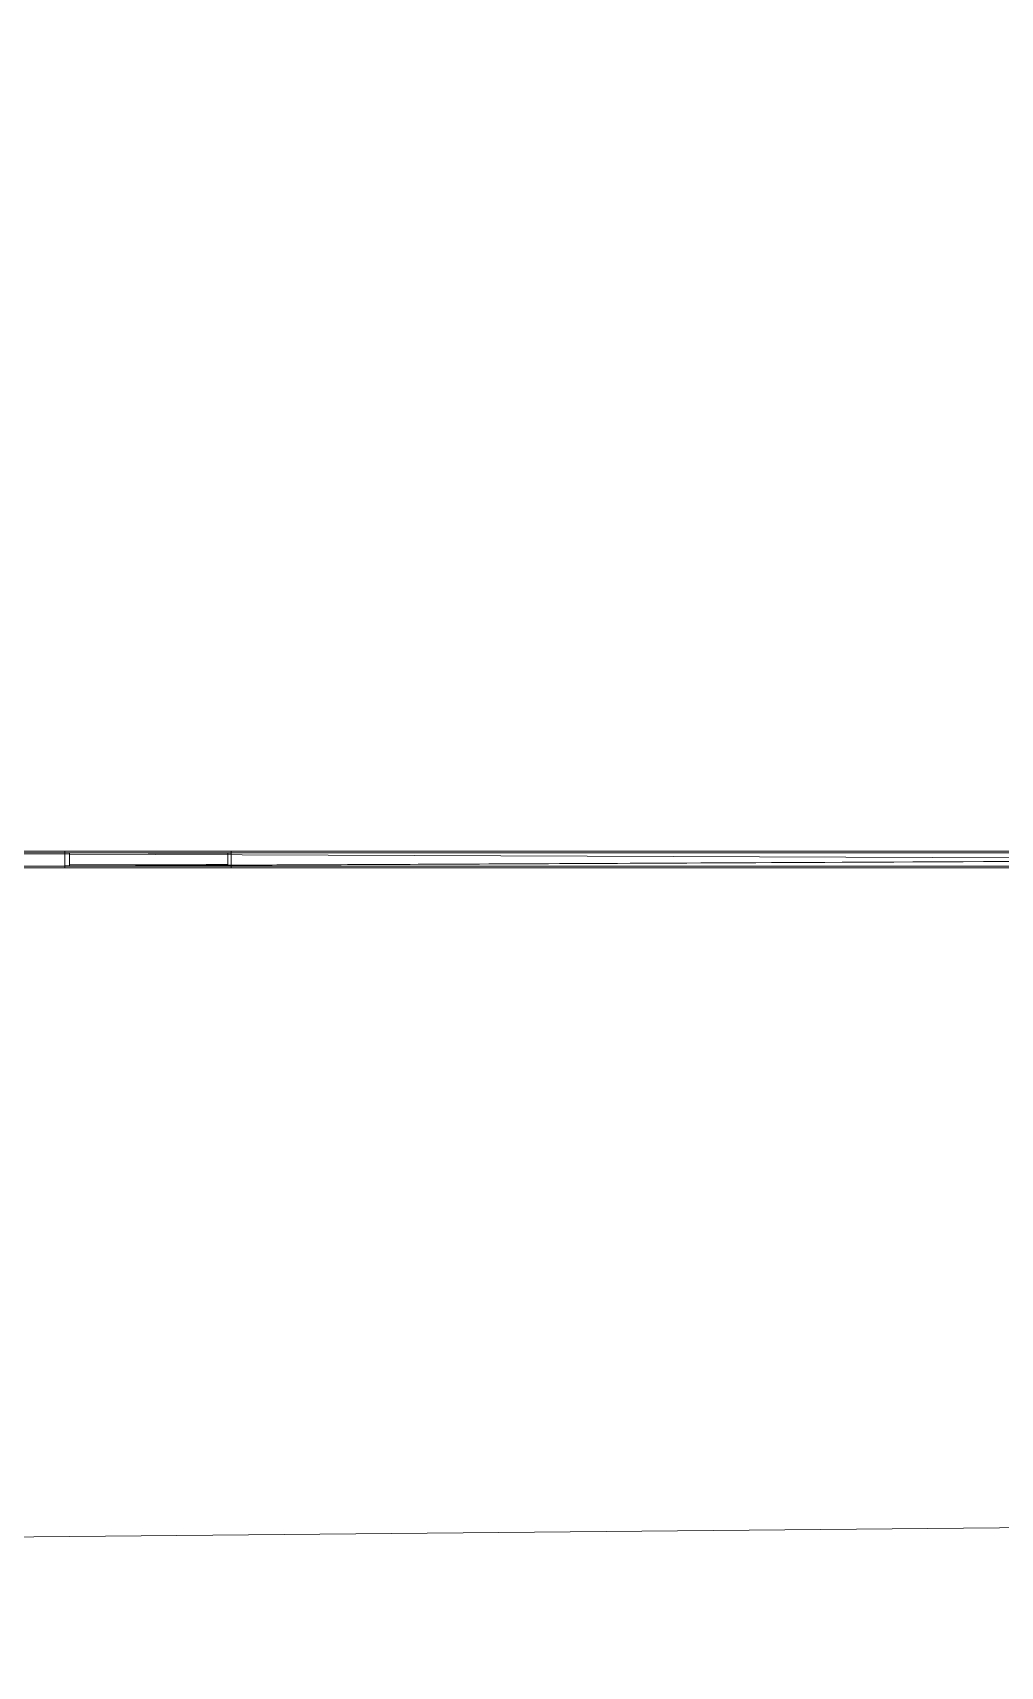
# Model space of a CAD drawing. Header units: millimetres. Extents: x -284281 to 1648660, y -821378 to -151356.
# Drawn here: x -229142 to -227727, y -271799 to -269408 of the extents above; entities that cross this region are included whole.
import ezdxf

# ---------------------------------------------------------------- set-up
doc = ezdxf.new("R2010")
doc.units = ezdxf.units.MM
doc.header["$MEASUREMENT"] = 0
doc.layers.add('Divers - Dessin général', color=7, linetype='Continuous')

# ---------------------------------------------------------------- blocks, each defined once
blk = doc.blocks.new('Forme_24_1')
at = {"color": 7, "linetype": 'Continuous', "lineweight": 20, "flags": 128}
for points in [[(197040.8, -270608.6), (196514.3, -270608.6)], [(196514.3, -270608.6), (197040.8, -270610.6)], [(201584.6, -270608.6), (197040.8, -270608.6)], [(197040.8, -270610.6), (201584.6, -270627.8)], [(197065.8, -270608.6), (197272.3, -270608.6)], [(197040.8, -270627.8), (196514.3, -270627.8)], [(197040.8, -270626), (197272.3, -270625.1)], [(197040.8, -270627.8), (197272.3, -270627.8)], [(197040.8, -270627.8), (197240.5, -270627.8)], [(201584.6, -270627.8), (197040.8, -270627.8)]]:
    blk.add_lwpolyline(points, dxfattribs=at)
at = {"color": 212, "linetype": 'Continuous', "lineweight": 5, "true_color": 0xcb00cc, "flags": 128}
for points in [[(197272.3, -270608.6), (197065.8, -270608.6), (197040.8, -270608.6)], [(197040.8, -270608.6), (197040.8, -270610.6), (197040.8, -270627.8)], [(197272.3, -270627.8), (197272.3, -270625.1), (197272.3, -270608.6)], [(197040.8, -270627.8), (197240.5, -270627.8), (197272.3, -270627.8)]]:
    blk.add_lwpolyline(points, dxfattribs=at)
blk = doc.blocks.new('Forme_25_1')
at = {"color": 7, "linetype": 'Continuous', "lineweight": 20, "flags": 128}
for points in [[(196513.4, -270606.2), (197033.8, -270606.2)], [(197277.5, -270606.2), (197033.8, -270606.2)], [(197033.8, -270606.2), (197244, -270606.2)], [(197033.8, -270606.2), (201583.6, -270606.2)], [(197033.8, -270627.7), (201583.6, -270606.2)], [(197033.8, -270608.5), (197277.5, -270609.6)], [(196513.4, -270630.2), (197033.8, -270627.7)], [(196513.4, -270630.2), (197033.8, -270630.2)], [(197033.8, -270630.2), (201583.6, -270630.2)], [(197277.5, -270630.2), (197059.9, -270630.2)]]:
    blk.add_lwpolyline(points, dxfattribs=at)
at = {"color": 212, "linetype": 'Continuous', "lineweight": 5, "true_color": 0xcb00cc, "flags": 128}
for points in [[(197033.8, -270606.2), (197033.8, -270627.7), (197033.8, -270630.2)], [(197277.5, -270606.2), (197244, -270606.2), (197033.8, -270606.2)], [(197277.5, -270630.2), (197277.5, -270609.6), (197277.5, -270606.2)], [(197033.8, -270630.2), (197059.9, -270630.2), (197277.5, -270630.2)]]:
    blk.add_lwpolyline(points, dxfattribs=at)

msp = doc.modelspace()

# ---------------------------------------------------------------- linework, layer by layer
at = {"color": 7, "linetype": 'Continuous', "lineweight": 20, "flags": 128}
for points in [[(-229615.96179, -270606.20986), (-229095.50135, -270606.20986)], [(-229088.54967, -270608.60986), (-229615.01379, -270608.60986)], [(-229615.01379, -270608.60986), (-229088.54967, -270610.60347)], [(-228851.80509, -270606.20986), (-229095.50135, -270606.20986)], [(-229095.50135, -270606.20986), (-228885.3522, -270606.20986)], [(-229095.50135, -270606.20986), (-224545.699, -270606.20986)], [(-229095.50135, -270627.74627), (-224545.699, -270606.20986)], [(-229095.50135, -270608.49442), (-228851.80509, -270609.64795)], [(-224544.7534, -270608.60986), (-229088.54967, -270608.60986)], [(-229088.54967, -270610.60347), (-224544.7534, -270627.80986)], [(-229063.54538, -270608.60986), (-228857.04193, -270608.60986)], [(-229615.96179, -270630.20986), (-229095.50135, -270627.74627)], [(-229615.96179, -270630.20986), (-229095.50135, -270630.20986)], [(-229088.54967, -270627.80986), (-229615.01379, -270627.80986)], [(-229095.50135, -270630.20986), (-224545.699, -270630.20986)], [(-229088.54967, -270625.95231), (-228857.04193, -270625.07564)], [(-229088.54967, -270627.80986), (-228857.04193, -270627.80986)], [(-229088.54967, -270627.80986), (-228888.78774, -270627.80986)], [(-224544.7534, -270627.80986), (-229088.54967, -270627.80986)], [(-228851.80509, -270630.20986), (-229069.42814, -270630.20986)]]:
    msp.add_lwpolyline(points, dxfattribs=at)
at = {"color": 212, "linetype": 'Continuous', "lineweight": 5, "true_color": 0xcb00cc, "flags": 128}
for points in [[(-229095.50135, -270606.20986), (-229095.50135, -270627.74627), (-229095.50135, -270630.20986)], [(-228851.80509, -270606.20986), (-228885.3522, -270606.20986), (-229095.50135, -270606.20986)], [(-228857.04193, -270608.60986), (-229063.54538, -270608.60986), (-229088.54967, -270608.60986)], [(-229088.54967, -270608.60986), (-229088.54967, -270610.60347), (-229088.54967, -270627.80986)], [(-228857.04193, -270627.80986), (-228857.04193, -270625.07564), (-228857.04193, -270608.60986)], [(-228851.80509, -270630.20986), (-228851.80509, -270609.64795), (-228851.80509, -270606.20986)], [(-229095.50135, -270630.20986), (-229069.42814, -270630.20986), (-228851.80509, -270630.20986)], [(-229088.54967, -270627.80986), (-228888.78774, -270627.80986), (-228857.04193, -270627.80986)]]:
    msp.add_lwpolyline(points, dxfattribs=at)
at = {"layer": 'Divers - Dessin général', "color": 14, "linetype": 'Continuous', "lineweight": 5, "true_color": 0x990000}
msp.add_lwpolyline([(-171923.65542, -163437.63526), (-171943.03788, -271067.6377), (-273272.94367, -272027.63374), (-273290.3137, -197317.63509), (-273293.65591, -163437.63526)], close=True, dxfattribs=at)

# ---------------------------------------------------------------- block references
at = {"linetype": 'Continuous', "lineweight": 0}
for name in ['Forme_25_1', 'Forme_24_1']:
    msp.add_blockref(name, (-426129.3317, 0), dxfattribs=at)

doc.saveas('drawing.dxf')
